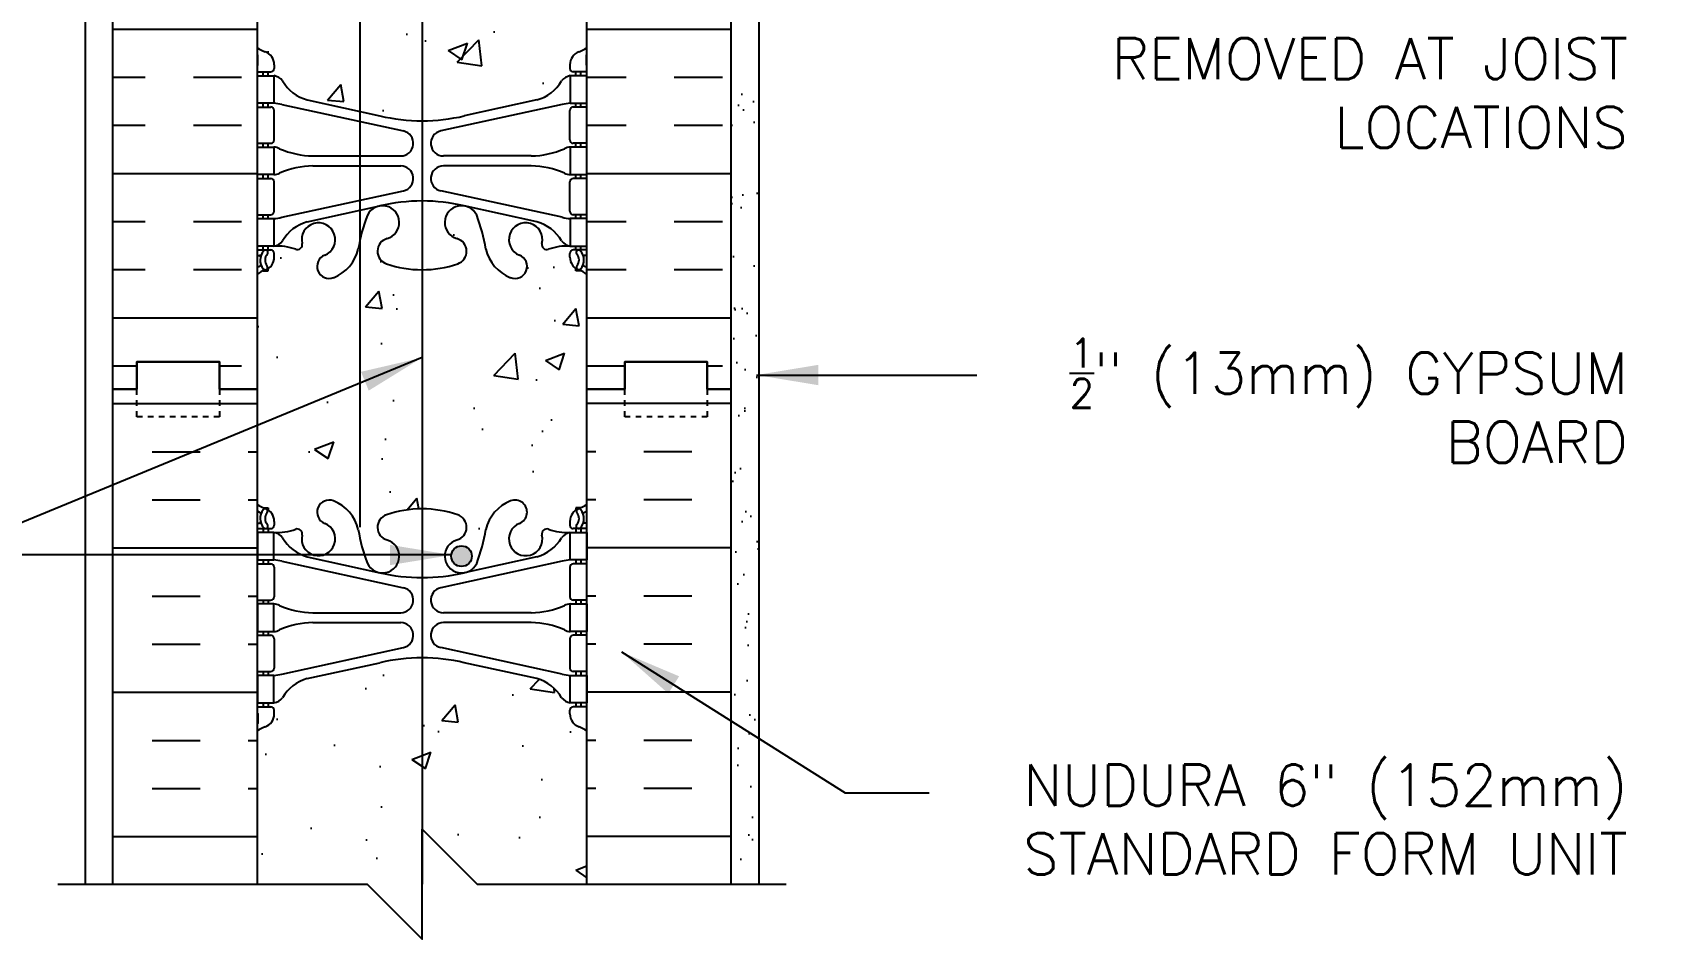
# Model space of a CAD drawing. Header units: inches. Extents: x 55 to 102, y 121.4 to 208.
# Drawn here: x 71.13 to 100.97, y 163.07 to 179.55 of the extents above; entities that cross this region are included whole.
import ezdxf

# ---------------------------------------------------------------- set-up
doc = ezdxf.new("R2010")
doc.units = ezdxf.units.IN
doc.header["$LTSCALE"] = 0.5
doc.header["$MEASUREMENT"] = 0
doc.linetypes.add('DASHED2', pattern=[0.375, 0.25, -0.125])
for name, color, linetype in [('HATCH', 12, 'Continuous'), ('line25', 2, 'Continuous'), ('LINE3', 3, 'Continuous'), ('LINE50', 5, 'Continuous'), ('LINE9', 9, 'Continuous'), ('TEXT', 4, 'Continuous'), ('Web_Edge', 9, 'Continuous')]:
    doc.layers.add(name, color=color, linetype=linetype)
doc.styles.add('DIM', font='romans.shx', dxfattribs={"width": 0.7})
doc.styles.add('ROMANS', font='romans.shx', dxfattribs={"height": 0.75})
doc.dimstyles.new('ext_12', dxfattribs={"dimscale": 12, "dimtxt": 0.09375, "dimasz": 0.09375, "dimexe": 0.09375, "dimexo": 0.0625, "dimgap": 0.0625, "dimtad": 1, "dimdec": 1, "dimzin": 3, "dimdsep": 46, "dimlunit": 4, "dimtxsty": 'DIM', "dimcen": 0.09, "dimdle": 0.09375, "dimclrt": 4, "dimadec": 0, "dimazin": 0, "dimtfac": 1, "dimtdec": 1, "dimtmove": 2, "dimatfit": 3, "dimfxl": 1, "dimfrac": 2, "dimtolj": 1, "dimtzin": 0, "dimarcsym": 0})

# ---------------------------------------------------------------- blocks, each defined once
blk = doc.blocks.new('Cutline')
at = {"layer": 'LINE9'}
blk.add_lwpolyline([(-12.25, 0), (-6.625, 0), (-5.625, -1), (-5.625, 1), (-4.625, 0), (1, 0)], dxfattribs=at)

msp = doc.modelspace()

# ---------------------------------------------------------------- hatches: boundary and pattern name
at = {"layer": 'HATCH'}
h = msp.add_hatch(dxfattribs=at)
h.set_pattern_fill('AR-CONC', color=256, scale=0.5)
h.paths.add_polyline_path([(80.846, 207.031), (79.211, 207.031), (78.211, 208.031), (78.211, 206.031), (77.211, 207.031), (75.576, 207.031), (75.576, 206.174), (75.404, 206.174), (75.435, 206.081), (75.561, 206.081, -0.414214), (75.611, 206.031), (75.611, 206.001), (75.711, 206.001), (75.711, 204.485, 0.258958), (75.97, 204.018, -0.31131), (76.026, 203.888, 2.127293), (76.439, 204.113, -1), (76.602, 204.521, -0.325306), (77.069, 203.779, 0.10488), (77.241, 202.967, 1.422913), (77.575, 203.434, -0.735593), (77.562, 203.892, -0.082755), (78.211, 204.001, -0.082755), (78.859, 203.892, -0.735593), (78.846, 203.434, 1.422913), (79.18, 202.967, 0.10488), (79.352, 203.779, -0.325306), (79.819, 204.521, -1), (79.982, 204.113, 2.127293), (80.395, 203.888, -0.31131), (80.451, 204.018, 0.258958), (80.711, 204.485), (80.711, 206.001), (80.811, 206.001), (80.811, 206.031, -0.414214), (80.861, 206.081), (80.987, 206.081), (81.017, 206.174), (80.846, 206.174)])
h.paths.add_polyline_path([(77.707, 202.483, -0.053094), (77.257, 202.638), (76.245, 203.112, 0.549071), (75.711, 202.772), (75.711, 202.246, 0.414214), (76.336, 201.621), (77.721, 201.621, 0.085652), (77.846, 201.642, 0.316711), (78.096, 201.995, 0.350119)], flags=16)
h.paths.add_polyline_path([(77.721, 201.441), (76.336, 201.441, 0.414214), (75.711, 200.816), (75.711, 200.289, 0.549071), (76.245, 199.949), (77.257, 200.423, -0.053094), (77.707, 200.578, 0.350119), (78.096, 201.066, 0.413582)], flags=16)
h.paths.add_polyline_path([(80.086, 201.441), (78.701, 201.441, 0.413582), (78.326, 201.066, 0.350119), (78.714, 200.578, -0.053094), (79.164, 200.423), (80.177, 199.949, 0.549071), (80.711, 200.289), (80.711, 200.816, 0.414214)], flags=0)
h.paths.add_polyline_path([(80.711, 202.246), (80.711, 202.772, 0.549071), (80.177, 203.112), (79.164, 202.638, -0.051645), (78.726, 202.486, -0.001445), (78.714, 202.483, 0.350119), (78.326, 201.995, 0.413582), (78.701, 201.621), (80.086, 201.621, 0.414214)], flags=16)
h.paths.add_polyline_path([(80.846, 199.694), (80.961, 199.694), (80.961, 200.444), (80.846, 200.444), (80.846, 201.524), (80.961, 201.524), (80.961, 202.274), (80.846, 202.274), (80.846, 203.474), (80.961, 203.474), (80.961, 204.224), (80.846, 204.224), (80.846, 205.424), (80.961, 205.424), (80.961, 206.001), (80.987, 206.081), (80.861, 206.081, 0.414214), (80.811, 206.031), (80.811, 206.001), (80.711, 206.001), (80.711, 204.485), (80.711, 203.879, -0.291097), (80.423, 203.426), (79.164, 202.837, -0.109869), (78.211, 202.625, -0.109869), (77.257, 202.837), (75.999, 203.426, -0.291097), (75.711, 203.879), (75.711, 206.001), (75.611, 206.001), (75.611, 206.031, 0.414214), (75.561, 206.081), (75.435, 206.081), (75.461, 206.001), (75.461, 205.424), (75.576, 205.424), (75.576, 204.224), (75.461, 204.224), (75.461, 203.474), (75.576, 203.474), (75.576, 202.274), (75.461, 202.274), (75.461, 201.524), (75.576, 201.524), (75.576, 200.444), (75.461, 200.444), (75.461, 199.694), (75.576, 199.694), (75.576, 198.614), (75.461, 198.614), (75.461, 197.864), (75.576, 197.864), (75.576, 197.729), (75.711, 197.729), (75.711, 198.042), (75.831, 197.842), (75.831, 197.729), (75.576, 197.729), (75.576, 197.512, -0.058158), (75.755, 197.453, -0.520567), (76.114, 197.309, -0.520567), (76.456, 197.456, -0.520567), (77.029, 197.417, -0.520567), (77.31, 197.538, -0.520567), (77.672, 197.693, -0.230831), (78.09, 197.867, -0.258655), (78.512, 197.598, -0.520567), (78.816, 197.477, -0.520567), (79.306, 197.52, -0.520567), (79.651, 197.569, -0.520567), (80.25, 197.591, -0.185967), (80.846, 197.719), (80.846, 197.864), (80.961, 197.864), (80.961, 198.614), (80.846, 198.614)])
h.paths.add_polyline_path([(78.583, 200.604, -0.366251), (78.271, 200.974), (78.271, 201.128, -0.414214), (78.583, 201.441), (80.211, 201.441, -0.414214), (80.711, 200.941), (80.711, 200.092, -0.549071), (80.355, 199.866), (79.164, 200.423, 0.067914)], flags=16)
h.paths.add_polyline_path([(77.838, 200.604, 0.067914), (77.257, 200.423), (76.067, 199.866, -0.549071), (75.711, 200.092), (75.711, 200.941, -0.414214), (76.211, 201.441), (77.721, 201.441), (77.838, 201.441, -0.414214), (78.151, 201.128), (78.151, 200.974, -0.366251)], flags=16)
h.paths.add_polyline_path([(78.271, 201.933), (78.271, 202.087, -0.366251), (78.583, 202.457, 0.067914), (79.164, 202.638), (80.355, 203.195, -0.549071), (80.711, 202.969), (80.711, 202.121, -0.414214), (80.211, 201.621), (78.583, 201.621, -0.414214)], flags=16)
h.paths.add_polyline_path([(77.838, 201.621), (76.211, 201.621, -0.414214), (75.711, 202.121), (75.711, 202.969, -0.549071), (76.067, 203.195), (77.257, 202.638, 0.067914), (77.838, 202.457, -0.366251), (78.151, 202.087), (78.151, 201.933, -0.414214)], flags=16)
h.paths.add_polyline_path([(100.973, 197.566), (81.211, 197.566), (81.211, 197.568, 0.310845), (80.25, 197.591, 0.520567), (79.651, 197.569, 0.520567), (79.306, 197.52, 0.520567), (78.816, 197.477, 0.520567), (78.512, 197.598, 0.258655), (78.09, 197.867, 0.230831), (77.672, 197.693, 0.520567), (77.31, 197.538, 0.520567), (77.029, 197.417, 0.520567), (76.456, 197.456, 0.520567), (76.114, 197.309, 0.520567), (75.755, 197.453, 0.058158), (75.576, 197.512), (75.576, 196.664), (75.211, 196.664), (75.211, 195.914), (75.576, 195.914), (75.576, 194.714), (75.211, 194.714), (75.211, 193.964), (75.576, 193.964), (75.576, 193.517), (77.436, 193.517), (77.436, 193.564), (81.211, 193.564), (81.91, 195.064), (83.91, 195.064), (84.609, 193.566), (87.611, 193.566), (88.309, 195.064), (90.309, 195.064), (91.007, 193.566), (94.01, 193.566), (94.708, 195.064), (96.708, 195.064), (97.406, 193.566), (100.408, 193.566), (100.973, 194.777)])
h.paths.add_polyline_path([(77.436, 193.517), (75.576, 193.517), (75.576, 191.064), (77.436, 191.064)])
h.paths.add_polyline_path([(75.576, 192.764), (75.211, 192.764), (75.211, 188.977, 0.064398), (75.321, 188.911), (75.411, 188.911), (75.411, 188.87, -0.249069), (75.521, 188.663), (75.521, 188.595, -0.414214), (75.458, 188.533), (75.411, 188.533), (75.411, 188.463), (75.516, 188.463, 0.10046), (75.909, 188.52, -0.601435), (76.029, 188.415, 2.182095), (76.439, 188.628, -1), (76.602, 189.036, -0.24438), (77.051, 188.515, 0.053157), (77.217, 187.901, 0.223253), (77.417, 187.737), (77.437, 187.732, 0.955472), (77.575, 188.326, -0.735593), (77.562, 188.784, -0.05128), (77.961, 188.876), (77.961, 190.804), (77.96, 190.804), (75.576, 190.804), (75.576, 191.064)])
h.paths.add_polyline_path([(81.211, 190.804), (78.461, 190.804), (78.461, 188.876, -0.05128), (78.859, 188.784, -0.735593), (78.846, 188.326, 0.955472), (78.985, 187.732), (79.004, 187.737, 0.223253), (79.205, 187.901, 0.053157), (79.371, 188.515, -0.24438), (79.819, 189.036, -1), (79.982, 188.628, 2.182095), (80.392, 188.415, -0.601435), (80.512, 188.52, 0.10046), (80.906, 188.463), (81.011, 188.463), (81.011, 188.533), (80.963, 188.533, -0.414214), (80.901, 188.595), (80.901, 188.663, -0.249069), (81.011, 188.87), (81.011, 188.911), (81.101, 188.911, 0.064398), (81.211, 188.977)])
h.paths.add_polyline_path([(81.211, 184.848, 0.082415), (81.067, 184.927, -0.317837), (80.901, 185.163), (80.901, 185.23, -0.414214), (80.963, 185.293), (81.011, 185.293), (81.011, 185.363), (80.906, 185.363, -0.188973), (80.75, 185.457, 0.196323), (80.301, 185.804), (78.979, 186.094, 0.057795), (78.211, 186.183, 0.057795), (77.442, 186.094), (76.121, 185.804, 0.196323), (75.672, 185.457, -0.188973), (75.516, 185.363), (75.411, 185.363), (75.411, 185.293), (75.458, 185.293, -0.414214), (75.521, 185.23), (75.521, 185.163, -0.317837), (75.354, 184.927, 0.082415), (75.211, 184.848), (75.211, 179.285, 0.082415), (75.354, 179.206, -0.317837), (75.521, 178.97), (75.521, 178.903, -0.414214), (75.458, 178.84), (75.411, 178.84), (75.411, 178.77), (75.516, 178.77, -0.188973), (75.672, 178.675, 0.196323), (76.121, 178.329), (77.442, 178.039, 0.057795), (78.211, 177.949, 0.057795), (78.979, 178.039), (80.301, 178.329, 0.196323), (80.75, 178.675, -0.188973), (80.906, 178.77), (81.011, 178.77), (81.011, 178.84), (80.963, 178.84, -0.414214), (80.901, 178.903), (80.901, 178.97, -0.317837), (81.067, 179.206, 0.082415), (81.211, 179.285)])
h.paths.add_polyline_path([(81.211, 175.155, 0.064398), (81.101, 175.221), (81.011, 175.221), (81.011, 175.263, -0.249069), (80.901, 175.47), (80.901, 175.538, -0.414214), (80.963, 175.6), (81.011, 175.6), (81.011, 175.67), (80.906, 175.67, 0.10046), (80.512, 175.613, -0.601435), (80.392, 175.718, 2.182095), (79.982, 175.505, -1), (79.819, 175.096, -0.24438), (79.371, 175.617, 0.053157), (79.205, 176.231, 0.223253), (79.004, 176.396), (78.985, 176.4, 0.955472), (78.846, 175.807, -0.735593), (78.859, 175.349, -0.082755), (78.211, 175.241, -0.082755), (77.562, 175.349, -0.735593), (77.575, 175.807, 0.955472), (77.437, 176.4), (77.417, 176.396, 0.223253), (77.217, 176.231, 0.053157), (77.051, 175.617, -0.24438), (76.602, 175.096, -1), (76.439, 175.505, 2.182095), (76.029, 175.718, -0.601435), (75.909, 175.613, 0.10046), (75.516, 175.67), (75.411, 175.67), (75.411, 175.6), (75.458, 175.6, -0.414214), (75.521, 175.538), (75.521, 175.47, -0.249069), (75.411, 175.263), (75.411, 175.221), (75.321, 175.221, 0.064398), (75.211, 175.155), (75.211, 173.066), (75.211, 170.977, 0.064398), (75.321, 170.911), (75.411, 170.911), (75.411, 170.87, -0.249069), (75.521, 170.663), (75.521, 170.595, -0.414214), (75.458, 170.533), (75.411, 170.533), (75.411, 170.463), (75.516, 170.463, 0.10046), (75.909, 170.52, -0.601435), (76.029, 170.415, 2.182095), (76.439, 170.628, -1), (76.602, 171.036, -0.24438), (77.051, 170.515, 0.053157), (77.217, 169.901, 0.223253), (77.417, 169.737), (77.437, 169.732, 0.955472), (77.575, 170.326, -0.735593), (77.562, 170.784, -0.082755), (78.211, 170.892, -0.082755), (78.859, 170.784, -0.735593), (78.846, 170.326, 0.955472), (78.985, 169.732), (79.004, 169.737, 0.223253), (79.205, 169.901, 0.053157), (79.371, 170.515, -0.24438), (79.819, 171.036, -1), (79.982, 170.628, 2.182095), (80.392, 170.415, -0.601435), (80.512, 170.52, 0.10046), (80.906, 170.463), (81.011, 170.463), (81.011, 170.533), (80.963, 170.533, -0.414214), (80.901, 170.595), (80.901, 170.663, -0.249069), (81.011, 170.87), (81.011, 170.911), (81.101, 170.911, 0.064398), (81.211, 170.977), (81.211, 173.066)])
h = msp.add_hatch(dxfattribs=at)
h.set_pattern_fill('AR-SAND', color=256, scale=0.5, style=0)
h.set_pattern_definition([(37.5, (8.1292, 63.0387), (-0.0314967, 0.963412), [0, -0.76, 0, -0.85, 0, -0.8125]), (7.5, (8.1292, 63.0387), (0.884888, 1.411073), [0, -0.41, 0, -0.685, 0, -0.2625]), (327.5, (7.5142, 63.0387), (1.557071, 0.0028295), [0, -0.25, 0, -0.9, 0, -1.175]), (317.5, (7.5142, 63.0387), (1.503063, 0.438838), [0, -0.125, 0, -0.59, 0, -0.675])])
h.paths.add_polyline_path([(84.336, 193.566), (83.836, 193.566), (83.836, 173.066), (83.836, 164.066), (84.336, 164.066)])
h = msp.add_hatch(dxfattribs=at)
h.set_pattern_fill('INSUL', color=256, scale=7, style=0)
h.set_pattern_definition([(0, (82.7988, 184.8664), (0, 2.625), []), (0, (82.7988, 185.7414), (0, 2.625), [0.875, -0.875]), (0, (82.7988, 186.6164), (0, 2.625), [0.875, -0.875])])
h.paths.add_polyline_path([(83.836, 191.066), (83.398, 191.066), (83.398, 190.566), (81.898, 190.566), (81.898, 191.066), (81.211, 191.066), (81.211, 173.066), (81.898, 173.066), (81.898, 173.566), (83.398, 173.566), (83.398, 173.066), (83.836, 173.066)])
h.paths.add_polyline_path([(72.586, 173.066), (73.023, 173.066), (73.023, 173.566), (74.523, 173.566), (74.523, 173.066), (75.211, 173.066), (75.211, 191.066), (74.523, 191.066), (74.523, 191.566), (73.023, 191.566), (73.023, 191.066), (72.586, 191.066)])
h = msp.add_hatch(dxfattribs=at)
h.set_pattern_fill('AR-CONC', color=256, scale=0.5)
h.paths.add_polyline_path([(81.211, 166.848, 0.082415), (81.067, 166.927, -0.317837), (80.901, 167.163), (80.901, 167.23, -0.414214), (80.963, 167.293), (81.011, 167.293), (81.011, 167.363), (80.906, 167.363, -0.188973), (80.75, 167.457, 0.196323), (80.301, 167.804), (78.979, 168.094, 0.057795), (78.211, 168.183, 0.057795), (77.442, 168.094), (76.121, 167.804, 0.196323), (75.672, 167.457, -0.188973), (75.516, 167.363), (75.411, 167.363), (75.411, 167.293), (75.458, 167.293, -0.414214), (75.521, 167.23), (75.521, 167.163, -0.317837), (75.354, 166.927, 0.082415), (75.211, 166.848), (75.211, 164.066), (77.211, 164.066), (78.211, 163.066), (78.211, 165.066), (79.211, 164.066), (81.211, 164.066)])
at = {"layer": 'LINE3'}
msp.add_hatch(color=256, dxfattribs=at).paths.add_polyline_path([(78.742, 170.032, 1), (79.117, 170.032, 1)])

# ---------------------------------------------------------------- linework, layer by layer
at = {"layer": 'HATCH'}
for p, q in [((72.586, 172.807), (75.211, 172.807)), ((83.836, 172.807), (81.211, 172.807)), ((73.299, 171.932), (74.174, 171.932)), ((75.049, 171.932), (75.211, 171.932)), ((81.372, 171.932), (81.211, 171.932)), ((83.122, 171.932), (82.247, 171.932)), ((73.299, 171.057), (74.174, 171.057)), ((75.049, 171.057), (75.211, 171.057)), ((81.372, 171.057), (81.211, 171.057)), ((83.122, 171.057), (82.247, 171.057)), ((72.586, 170.182), (75.211, 170.182)), ((83.836, 170.182), (81.211, 170.182)), ((73.299, 169.307), (74.174, 169.307)), ((75.049, 169.307), (75.211, 169.307)), ((81.372, 169.307), (81.211, 169.307)), ((83.122, 169.307), (82.247, 169.307)), ((73.299, 168.432), (74.174, 168.432)), ((75.049, 168.432), (75.211, 168.432)), ((81.372, 168.432), (81.211, 168.432)), ((83.122, 168.432), (82.247, 168.432)), ((72.586, 167.557), (75.211, 167.557)), ((83.836, 167.557), (81.211, 167.557)), ((73.299, 166.682), (74.174, 166.682)), ((75.049, 166.682), (75.211, 166.682)), ((81.372, 166.682), (81.211, 166.682)), ((83.122, 166.682), (82.247, 166.682)), ((73.299, 165.807), (74.174, 165.807)), ((75.049, 165.807), (75.211, 165.807)), ((81.372, 165.807), (81.211, 165.807)), ((83.122, 165.807), (82.247, 165.807)), ((72.586, 164.932), (75.211, 164.932)), ((83.836, 164.932), (81.211, 164.932))]:
    msp.add_line(p, q, dxfattribs=at)
at = {"layer": 'line25'}
for p, q in [((75.211, 207.031), (75.211, 173.066)), ((81.211, 173.066), (81.211, 193.566)), ((75.211, 173.066), (75.211, 164.066)), ((81.211, 164.066), (81.211, 173.066))]:
    msp.add_line(p, q, dxfattribs=at)
at = {"layer": 'LINE3'}
for p, q in [((77.086, 170.557), (77.086, 190.804)), ((78.211, 186.785), (78.21, 164.066))]:
    msp.add_line(p, q, dxfattribs=at)
msp.add_circle((78.929, 170.032), 0.188, dxfattribs=at)
at = {"layer": 'LINE50'}
for p, q in [((72.586, 173.066), (72.586, 191.066)), ((83.836, 173.066), (83.836, 191.066)), ((72.586, 164.066), (72.586, 173.066)), ((83.836, 164.066), (83.836, 173.066))]:
    msp.add_line(p, q, dxfattribs=at)
for points in [[(75.211, 173.066), (74.523, 173.066), (74.523, 173.566), (73.023, 173.566), (73.023, 173.066), (72.586, 173.066)], [(72.586, 173.066), (73.023, 173.066), (73.023, 173.566), (74.523, 173.566), (74.523, 173.066), (75.211, 173.066)], [(81.211, 173.066), (81.898, 173.066), (81.898, 173.566), (83.398, 173.566), (83.398, 173.066), (83.836, 173.066)], [(83.836, 173.066), (83.398, 173.066), (83.398, 173.566), (81.898, 173.566), (81.898, 173.066), (81.211, 173.066)]]:
    msp.add_lwpolyline(points, dxfattribs=at)
at = {"layer": 'LINE9'}
for p, q in [((72.086, 164.066), (72.086, 207.031)), ((84.336, 193.566), (84.336, 164.066))]:
    msp.add_line(p, q, dxfattribs=at)
at = {"layer": 'LINE9', "linetype": 'DASHED2', "ltscale": 0.15}
for points in [[(74.523, 173.066), (74.523, 173.066), (74.523, 172.566), (73.023, 172.566), (73.023, 173.066), (73.023, 173.066)], [(83.398, 173.066), (83.398, 173.066), (83.398, 172.566), (81.898, 172.566), (81.898, 173.066), (81.898, 173.066)]]:
    msp.add_lwpolyline(points, dxfattribs=at)
at = {"layer": 'Web_Edge'}
for p, q in [((75.221, 178.96), (75.221, 179.146)), ((81.201, 178.96), (81.201, 179.146)), ((75.211, 178.84), (75.458, 178.84)), ((75.321, 178.77), (75.321, 178.84)), ((75.411, 178.77), (75.411, 178.84)), ((75.521, 178.97), (75.521, 178.903)), ((80.901, 178.97), (80.901, 178.903)), ((81.211, 178.84), (80.963, 178.84)), ((81.011, 178.77), (81.011, 178.84)), ((81.101, 178.77), (81.101, 178.84)), ((75.211, 178.2), (75.458, 178.2)), ((75.321, 178.2), (75.321, 178.27)), ((75.411, 178.2), (75.411, 178.27)), ((75.66, 178.246), (77.871, 177.765)), ((76.121, 178.329), (77.442, 178.039)), ((80.762, 178.246), (78.55, 177.765)), ((80.301, 178.329), (78.979, 178.039)), ((81.211, 178.2), (80.963, 178.2)), ((81.011, 178.2), (81.011, 178.27)), ((81.101, 178.2), (81.101, 178.27)), ((75.521, 177.603), (75.521, 178.138)), ((80.901, 177.603), (80.901, 178.138)), ((75.211, 177.54), (75.458, 177.54)), ((75.321, 177.47), (75.321, 177.54)), ((75.411, 177.47), (75.411, 177.54)), ((76.225, 177.31), (77.822, 177.31)), ((80.196, 177.31), (78.6, 177.31)), ((81.211, 177.54), (80.963, 177.54)), ((81.011, 177.47), (81.011, 177.54)), ((81.101, 177.47), (81.101, 177.54)), ((76.225, 177.13), (77.822, 177.13)), ((80.196, 177.13), (78.6, 177.13)), ((75.211, 176.9), (75.458, 176.9)), ((75.321, 176.9), (75.321, 176.97)), ((75.411, 176.9), (75.411, 176.97)), ((75.521, 176.303), (75.521, 176.838)), ((80.901, 176.303), (80.901, 176.838)), ((81.211, 176.9), (80.963, 176.9)), ((81.011, 176.9), (81.011, 176.97)), ((81.101, 176.9), (81.101, 176.97)), ((75.66, 176.194), (77.871, 176.676)), ((76.121, 176.111), (77.442, 176.402)), ((80.762, 176.194), (78.55, 176.676)), ((80.301, 176.111), (78.979, 176.402)), ((75.211, 176.24), (75.458, 176.24)), ((75.321, 176.17), (75.321, 176.24)), ((75.411, 176.17), (75.411, 176.24)), ((81.211, 176.24), (80.963, 176.24)), ((81.011, 176.17), (81.011, 176.24)), ((81.101, 176.17), (81.101, 176.24)), ((75.211, 175.6), (75.458, 175.6)), ((75.211, 175.5), (75.253, 175.5)), ((75.321, 175.6), (75.321, 175.67)), ((75.411, 175.6), (75.411, 175.67)), ((75.521, 175.47), (75.521, 175.538)), ((80.901, 175.47), (80.901, 175.538)), ((81.211, 175.6), (80.963, 175.6)), ((81.011, 175.6), (81.011, 175.67)), ((81.101, 175.6), (81.101, 175.67)), ((81.211, 175.5), (81.169, 175.5)), ((75.321, 175.221), (75.411, 175.221)), ((75.411, 175.221), (75.411, 175.263)), ((81.011, 175.221), (81.011, 175.263)), ((81.101, 175.221), (81.011, 175.221)), ((75.321, 170.911), (75.411, 170.911)), ((75.411, 170.911), (75.411, 170.87)), ((81.101, 170.911), (81.011, 170.911)), ((81.011, 170.911), (81.011, 170.87)), ((75.211, 170.633), (75.253, 170.633)), ((75.211, 170.533), (75.458, 170.533)), ((75.321, 170.533), (75.321, 170.463)), ((75.411, 170.533), (75.411, 170.463)), ((75.521, 170.663), (75.521, 170.595)), ((80.901, 170.663), (80.901, 170.595)), ((81.211, 170.533), (80.963, 170.533)), ((81.011, 170.533), (81.011, 170.463)), ((81.101, 170.533), (81.101, 170.463)), ((81.211, 170.633), (81.169, 170.633)), ((75.211, 169.893), (75.458, 169.893)), ((75.321, 169.963), (75.321, 169.893)), ((75.411, 169.963), (75.411, 169.893)), ((75.521, 169.83), (75.521, 169.295)), ((75.66, 169.939), (77.871, 169.457)), ((76.121, 170.021), (77.442, 169.731)), ((80.762, 169.939), (78.55, 169.457)), ((80.301, 170.021), (78.979, 169.731)), ((80.901, 169.83), (80.901, 169.295)), ((81.211, 169.893), (80.963, 169.893)), ((81.011, 169.963), (81.011, 169.893)), ((81.101, 169.963), (81.101, 169.893)), ((75.211, 169.233), (75.458, 169.233)), ((75.321, 169.233), (75.321, 169.163)), ((75.411, 169.233), (75.411, 169.163)), ((81.211, 169.233), (80.963, 169.233)), ((81.011, 169.233), (81.011, 169.163)), ((81.101, 169.233), (81.101, 169.163)), ((76.225, 169.003), (77.822, 169.003)), ((80.196, 169.003), (78.6, 169.003)), ((75.321, 168.663), (75.321, 168.593)), ((75.411, 168.663), (75.411, 168.593)), ((76.225, 168.823), (77.822, 168.823)), ((80.196, 168.823), (78.6, 168.823)), ((81.011, 168.663), (81.011, 168.593)), ((81.101, 168.663), (81.101, 168.593)), ((75.211, 168.593), (75.458, 168.593)), ((75.521, 168.53), (75.521, 167.995)), ((75.66, 167.886), (77.871, 168.368)), ((80.762, 167.886), (78.55, 168.368)), ((80.901, 168.53), (80.901, 167.995)), ((81.211, 168.593), (80.963, 168.593)), ((76.121, 167.804), (77.442, 168.094)), ((80.301, 167.804), (78.979, 168.094)), ((75.211, 167.933), (75.458, 167.933)), ((75.321, 167.933), (75.321, 167.863)), ((75.411, 167.933), (75.411, 167.863)), ((81.211, 167.933), (80.963, 167.933)), ((81.011, 167.933), (81.011, 167.863)), ((81.101, 167.933), (81.101, 167.863)), ((75.211, 167.293), (75.458, 167.293)), ((75.221, 167.173), (75.221, 166.986)), ((75.321, 167.363), (75.321, 167.293)), ((75.411, 167.363), (75.411, 167.293)), ((75.521, 167.163), (75.521, 167.23)), ((80.901, 167.163), (80.901, 167.23)), ((81.211, 167.293), (80.963, 167.293)), ((81.011, 167.363), (81.011, 167.293)), ((81.101, 167.363), (81.101, 167.293)), ((81.201, 167.173), (81.201, 166.986))]:
    msp.add_line(p, q, dxfattribs=at)
for points in [[(75.216, 178.77), (75.516, 178.77), (75.516, 178.27), (75.216, 178.27)], [(81.206, 178.77), (80.906, 178.77), (80.906, 178.27), (81.206, 178.27)], [(75.216, 177.47), (75.516, 177.47), (75.516, 176.97), (75.216, 176.97)], [(81.206, 177.47), (80.906, 177.47), (80.906, 176.97), (81.206, 176.97)], [(75.216, 176.17), (75.516, 176.17), (75.516, 175.67), (75.216, 175.67)], [(81.206, 176.17), (80.906, 176.17), (80.906, 175.67), (81.206, 175.67)], [(75.216, 169.963), (75.516, 169.963), (75.516, 170.463), (75.216, 170.463)], [(81.206, 169.963), (80.906, 169.963), (80.906, 170.463), (81.206, 170.463)], [(75.216, 168.663), (75.516, 168.663), (75.516, 169.163), (75.216, 169.163)], [(81.206, 168.663), (80.906, 168.663), (80.906, 169.163), (81.206, 169.163)], [(75.216, 167.363), (75.516, 167.363), (75.516, 167.863), (75.216, 167.863)], [(81.206, 167.363), (80.906, 167.363), (80.906, 167.863), (81.206, 167.863)]]:
    msp.add_lwpolyline(points, close=True, dxfattribs=at)
for centre, radius, start, end in [((75.521, 179.677), 0.5, 231.6833, 250.5288), ((75.521, 179.677), 0.6, 238.8907, 238.927), ((75.201, 179.146), 0.02, 360, 58.927), ((75.271, 178.97), 0.25, 0, 70.5288), ((81.151, 178.97), 0.25, 109.4712, 180), ((80.901, 179.677), 0.5, 289.4712, 308.3167), ((81.221, 179.146), 0.02, 121.073, 180), ((80.901, 179.677), 0.6, 301.073, 301.1093), ((75.201, 178.96), 0.02, 299.988, 360), ((75.458, 178.903), 0.0625, 270, 0), ((75.473, 178.524), 0.25, 37.2777, 80.0823), ((80.949, 178.524), 0.25, 99.9177, 142.7223), ((80.963, 178.903), 0.0625, 180, 270), ((81.221, 178.96), 0.02, 180, 240.012), ((76.32, 179.052), 0.75, 210.155, 254.5838), ((80.101, 179.052), 0.75, 285.4162, 329.845), ((75.458, 178.138), 0.0625, 0, 90), ((75.425, 177.274), 1, 76.4291, 84.7991), ((80.996, 177.274), 1, 95.2009, 103.5709), ((80.963, 178.138), 0.0625, 90, 180), ((78.211, 181.306), 3.356, 256.7692, 270), ((78.211, 181.306), 3.356, 270, 283.2308), ((75.458, 177.603), 0.0625, 270, 0), ((77.822, 177.54), 0.23, 270, 77.6055), ((78.6, 177.54), 0.23, 102.3945, 270), ((80.963, 177.603), 0.0625, 180, 270), ((75.512, 177.251), 0.219, 60.4937, 88.92), ((75.512, 177.251), 0.219, 60.4937, 88.92), ((76.256, 178.91), 1.6, 246.5673, 268.9203), ((76.256, 178.91), 1.6, 246.5673, 268.9203), ((80.166, 178.91), 1.6, 271.0797, 293.4327), ((80.166, 178.91), 1.6, 271.0797, 293.4327), ((80.91, 177.251), 0.219, 91.08, 119.5063), ((80.91, 177.251), 0.219, 91.08, 119.5063), ((75.512, 177.189), 0.219, 271.08, 299.5063), ((76.256, 175.53), 1.6, 91.0797, 113.4327), ((77.822, 176.9), 0.23, 282.3945, 90), ((78.6, 176.9), 0.23, 90, 257.6055), ((80.166, 175.53), 1.6, 66.5673, 88.9203), ((80.91, 177.189), 0.219, 240.4937, 268.92), ((75.458, 176.838), 0.0625, 0, 90), ((80.963, 176.838), 0.0625, 90, 180), ((77.492, 176.101), 0.305, 285.7253, 154.6218), ((78.211, 173.135), 3.356, 90, 103.2308), ((78.211, 173.135), 3.356, 76.7692, 90), ((78.929, 176.101), 0.305, 25.3782, 254.2747), ((75.458, 176.303), 0.0625, 270, 0), ((75.425, 177.166), 1, 275.2009, 283.5709), ((76.32, 175.388), 0.75, 105.4162, 149.845), ((76.326, 175.788), 0.305, 291.8037, 193.3205), ((80.014, 175.147), 3, 158.8016, 170.9727), ((76.408, 175.147), 3, 9.0273, 21.1984), ((80.096, 175.788), 0.305, 346.6795, 248.1963), ((80.101, 175.388), 0.75, 30.155, 74.5838), ((80.996, 177.166), 1, 256.4291, 264.7991), ((80.963, 176.303), 0.0625, 180, 270), ((77.64, 175.576), 0.24, 105.7253, 251.077), ((78.781, 175.576), 0.24, 288.923, 74.2747), ((75.253, 175.48), 0.02, 345.8459, 90), ((75.514, 175.416), 0.25, 137.5391, 219.8855), ((75.363, 175.554), 0.045, 317.5391, 137.5391), ((75.514, 175.416), 0.16, 137.5391, 219.9999), ((75.458, 175.538), 0.0625, 360, 90), ((75.473, 175.916), 0.25, 279.9177, 322.7223), ((75.572, 174.672), 1, 70.0933, 93.2121), ((75.941, 175.697), 0.09, 251.1349, 13.3205), ((76.521, 175.301), 0.22, 111.8037, 291.8037), ((76.326, 175.788), 0.745, 291.8037, 346.7348), ((80.096, 175.788), 0.745, 193.2652, 248.1963), ((79.901, 175.301), 0.22, 248.1963, 68.1963), ((80.48, 175.697), 0.09, 166.6795, 288.8651), ((80.85, 174.672), 1, 86.7879, 109.9067), ((80.949, 175.916), 0.25, 217.2777, 260.0823), ((80.963, 175.538), 0.0625, 90, 180), ((81.058, 175.554), 0.045, 42.4609, 222.4609), ((80.907, 175.416), 0.16, 320.0001, 42.4609), ((80.907, 175.416), 0.25, 320.1145, 42.4609), ((81.169, 175.48), 0.02, 90, 194.1541), ((75.521, 174.763), 0.6, 114.9252, 121.1093), ((75.521, 174.763), 0.5, 109.4712, 128.3167), ((75.259, 175.325), 0.02, 294.9252, 19.2084), ((75.357, 175.285), 0.045, 218.552, 40.8121), ((75.271, 175.47), 0.25, 289.4712, 360), ((78.211, 177.241), 2, 251.077, 270), ((78.211, 177.241), 2, 270, 288.923), ((81.151, 175.47), 0.25, 180, 250.5288), ((81.065, 175.285), 0.045, 139.1879, 321.448), ((80.901, 174.763), 0.5, 51.6833, 70.5288), ((81.162, 175.325), 0.02, 160.7916, 245.0748), ((80.901, 174.763), 0.6, 58.8907, 65.0748), ((76.521, 170.832), 0.22, 68.1963, 248.1963), ((76.326, 170.345), 0.745, 13.2652, 68.1963), ((80.096, 170.345), 0.745, 111.8037, 166.7348), ((79.901, 170.832), 0.22, 291.8037, 111.8037), ((75.521, 171.37), 0.5, 231.6833, 250.5288), ((75.521, 171.37), 0.6, 238.8907, 245.0748), ((75.514, 170.717), 0.25, 140.1145, 222.4609), ((75.259, 170.807), 0.02, 340.7916, 65.0748), ((75.357, 170.848), 0.045, 319.1879, 141.448), ((75.271, 170.663), 0.25, 0, 70.5288), ((75.514, 170.717), 0.16, 140.0001, 222.4609), ((77.64, 170.557), 0.24, 108.923, 254.2747), ((78.211, 168.892), 2, 90, 108.923), ((78.211, 168.892), 2, 71.077, 90), ((78.781, 170.557), 0.24, 285.7253, 71.077), ((81.151, 170.663), 0.25, 109.4712, 180), ((81.065, 170.848), 0.045, 38.552, 220.8121), ((80.907, 170.717), 0.16, 317.5391, 39.9999), ((80.901, 171.37), 0.5, 289.4712, 308.3167), ((80.907, 170.717), 0.25, 317.5391, 39.8855), ((81.162, 170.807), 0.02, 114.9252, 199.2084), ((80.901, 171.37), 0.6, 294.9252, 301.1093), ((75.253, 170.653), 0.02, 270, 14.1541), ((75.363, 170.579), 0.045, 222.4609, 42.4609), ((75.458, 170.595), 0.0625, 270, 0), ((75.572, 171.461), 1, 266.7879, 289.9067), ((75.473, 170.216), 0.25, 37.2777, 80.0823), ((75.941, 170.436), 0.09, 346.6795, 108.8651), ((76.326, 170.345), 0.305, 166.6795, 68.1963), ((80.014, 170.986), 3, 189.0273, 201.1984), ((76.408, 170.986), 3, 338.8016, 350.9727), ((80.096, 170.345), 0.305, 111.8037, 13.3205), ((80.48, 170.436), 0.09, 71.1349, 193.3205), ((80.85, 171.461), 1, 250.0933, 273.2121), ((80.949, 170.216), 0.25, 99.9177, 142.7223), ((80.963, 170.595), 0.0625, 180, 270), ((81.058, 170.579), 0.045, 137.5391, 317.5391), ((81.169, 170.653), 0.02, 165.8459, 270), ((76.32, 170.744), 0.75, 210.155, 254.5838), ((77.492, 170.032), 0.305, 205.3782, 74.2747), ((78.929, 170.032), 0.305, 105.7253, 334.6218), ((80.101, 170.744), 0.75, 285.4162, 329.845), ((75.458, 169.83), 0.0625, 0, 90), ((75.425, 168.967), 1, 76.4291, 84.7991), ((80.996, 168.967), 1, 95.2009, 103.5709), ((80.963, 169.83), 0.0625, 90, 180), ((78.211, 172.998), 3.356, 256.7692, 270), ((78.211, 172.998), 3.356, 270, 283.2308), ((75.458, 169.295), 0.0625, 270, 0), ((77.822, 169.233), 0.23, 270, 77.6055), ((78.6, 169.233), 0.23, 102.3945, 270), ((80.963, 169.295), 0.0625, 180, 270), ((75.512, 168.944), 0.219, 60.4937, 88.92), ((76.256, 170.602), 1.6, 246.5673, 268.9203), ((80.166, 170.602), 1.6, 271.0797, 293.4327), ((80.91, 168.944), 0.219, 91.08, 119.5063), ((75.512, 168.881), 0.219, 271.08, 299.5063), ((75.512, 168.881), 0.219, 271.08, 299.5063), ((76.256, 167.223), 1.6, 91.0797, 113.4327), ((76.256, 167.223), 1.6, 91.0797, 113.4327), ((77.822, 168.593), 0.23, 282.3945, 90), ((78.6, 168.593), 0.23, 90, 257.6055), ((80.166, 167.223), 1.6, 66.5673, 88.9203), ((80.166, 167.223), 1.6, 66.5673, 88.9203), ((80.91, 168.881), 0.219, 240.4937, 268.92), ((80.91, 168.881), 0.219, 240.4937, 268.92), ((75.458, 168.53), 0.0625, 0, 90), ((80.963, 168.53), 0.0625, 90, 180), ((78.211, 164.827), 3.356, 90, 103.2308), ((78.211, 164.827), 3.356, 76.7692, 90), ((75.458, 167.995), 0.0625, 270, 0), ((75.425, 168.858), 1, 275.2009, 283.5709), ((76.32, 167.081), 0.75, 105.4162, 149.845), ((80.101, 167.081), 0.75, 30.155, 74.5838), ((80.996, 168.858), 1, 256.4291, 264.7991), ((80.963, 167.995), 0.0625, 180, 270), ((75.473, 167.609), 0.25, 279.9177, 322.7223), ((80.949, 167.609), 0.25, 217.2777, 260.0823), ((75.201, 167.173), 0.02, 0, 60.012), ((75.271, 167.163), 0.25, 289.4712, 360), ((75.458, 167.23), 0.0625, 360, 90), ((80.963, 167.23), 0.0625, 90, 180), ((81.151, 167.163), 0.25, 180, 250.5288), ((81.221, 167.173), 0.02, 119.988, 180), ((75.201, 166.986), 0.02, 301.073, 0), ((75.521, 166.455), 0.6, 121.073, 121.1093), ((75.521, 166.455), 0.5, 109.4712, 128.3167), ((80.901, 166.455), 0.5, 51.6833, 70.5288), ((81.221, 166.986), 0.02, 180, 238.927), ((80.901, 166.455), 0.6, 58.8907, 58.927)]:
    msp.add_arc(centre, radius, start, end, dxfattribs=at)

# ---------------------------------------------------------------- block references
msp.add_blockref('Cutline', (83.836, 164.066))

# ---------------------------------------------------------------- texts
at = {"layer": 'TEXT', "char_height": 0.75, "attachment_point": 6, "style": 'ROMANS'}
for s, insert, width in [('\\A1;INTERIOR INSULATION REMOVED AT JOIST LOCATIONS', (100.147, 179.08), 12.22718), ('\\A1;{\\H0.7x;\\S1/2;}" (13mm) GYPSUM BOARD', (100.147, 172.86), 12.19083), ('NUDURA 6" (152mm) STANDARD FORM UNIT', (100.142, 165.244), 14.12358)]:
    msp.add_mtext(s, dxfattribs=dict(at, insert=insert, width=width))

# ---------------------------------------------------------------- leaders
at = {"layer": 'TEXT'}
for points, override in [([(78.211, 173.642), (69.496, 170.053)], {"dimgap": 0.0625, "dimtad": 0}), ([(84.295, 173.326), (87.57, 173.326), (88.307, 173.326)], {"dimtad": 0}), ([(78.75, 170.053), (62.115, 170.053)], {"dimgap": 0.0625, "dimtad": 0}), ([(81.837, 168.29), (85.911, 165.727), (87.439, 165.727)], {"dimgap": 0.0625, "dimtad": 0})]:
    msp.add_leader(points, dimstyle='ext_12', override=override, dxfattribs=at)

doc.saveas('drawing.dxf')
